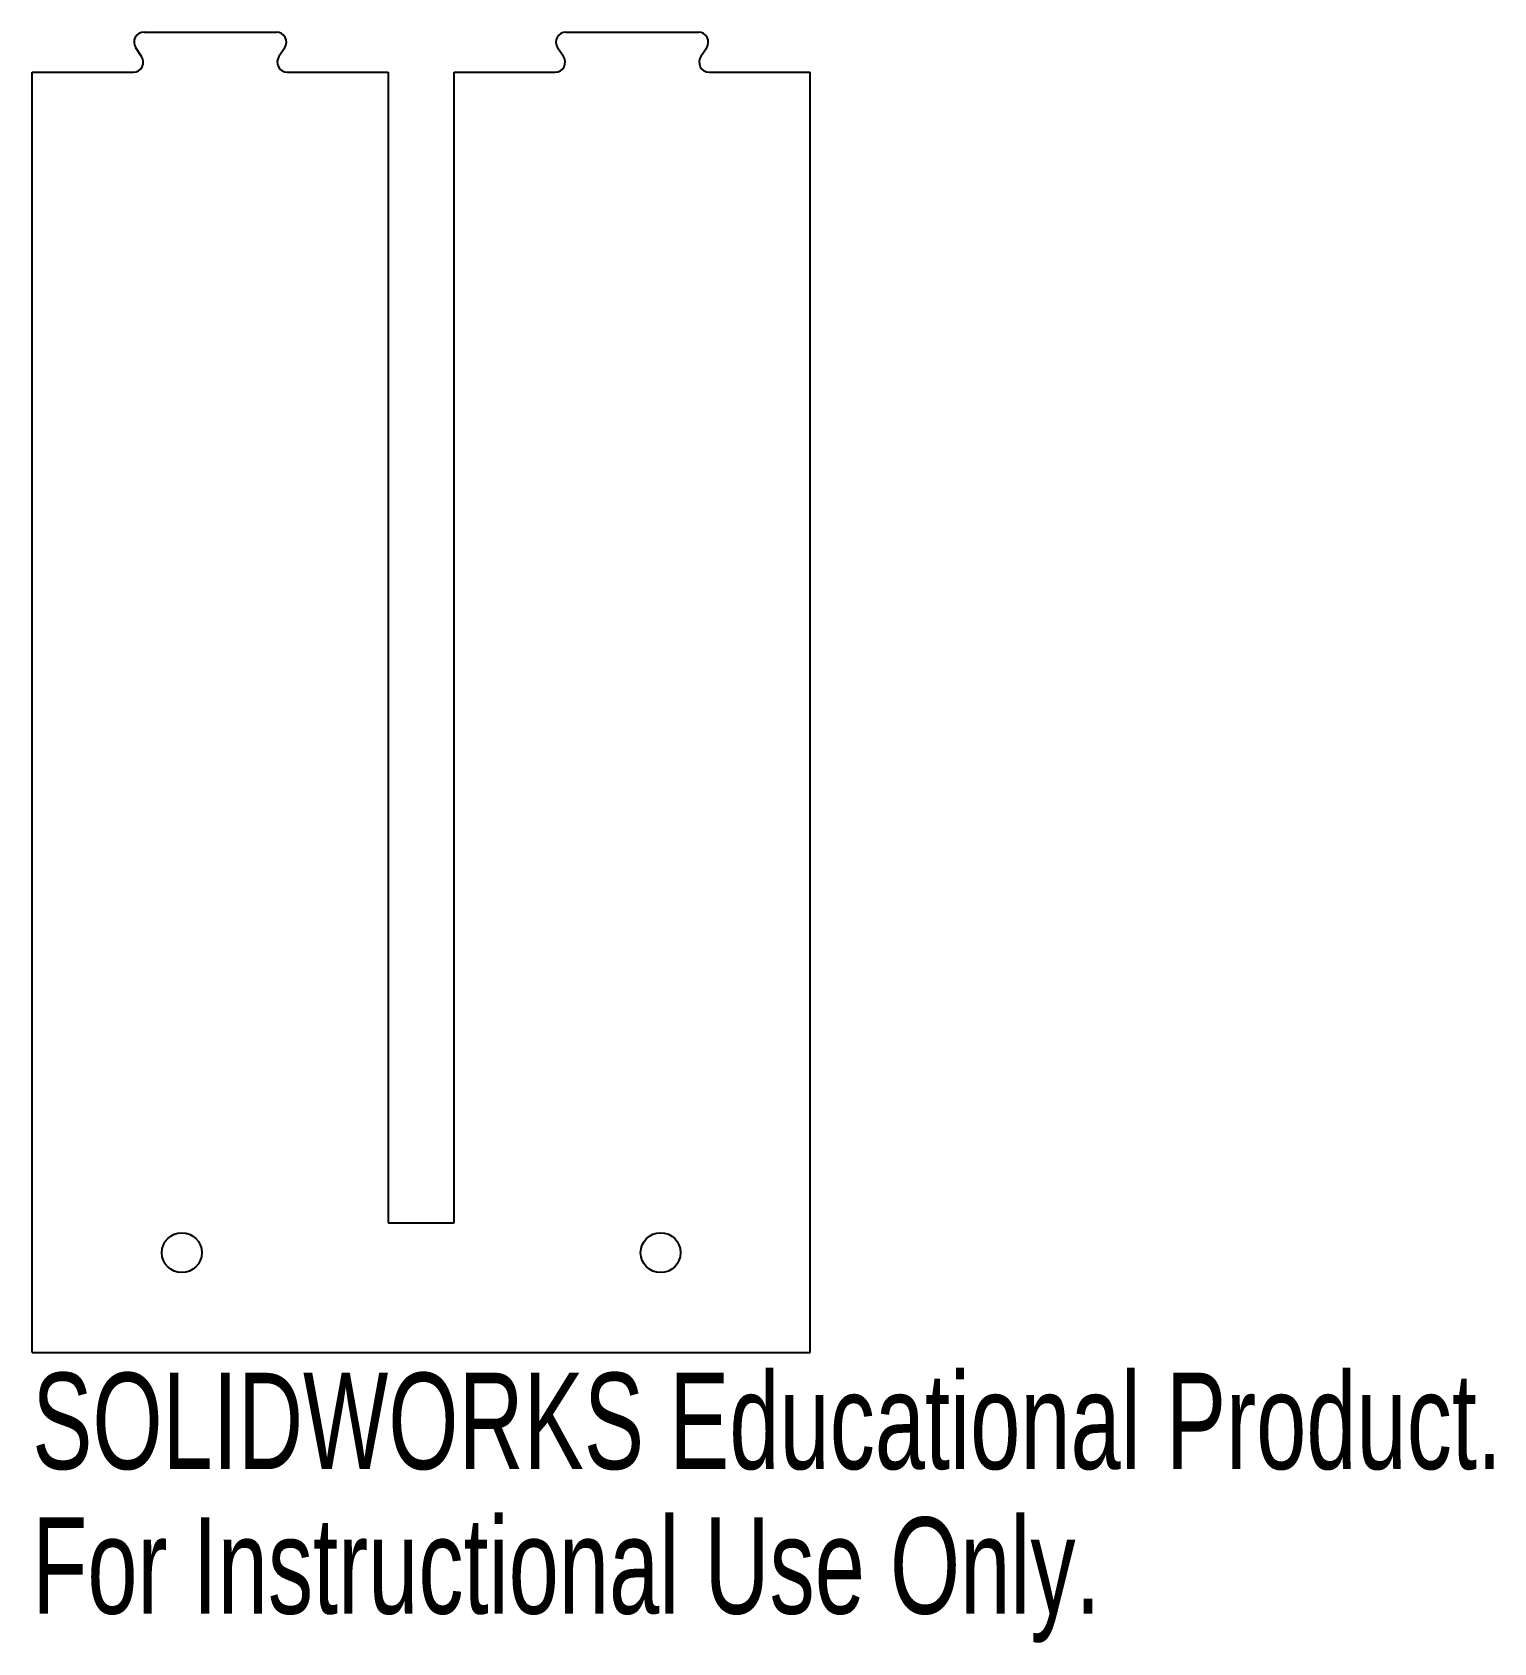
# Model space of a CAD drawing. Header units: millimetres. Extents: x -19.5 to 53.8, y -14.6 to 66.2.
import ezdxf

# ---------------------------------------------------------------- set-up
doc = ezdxf.new("R2010")
doc.units = ezdxf.units.MM
doc.styles.add('SLDTEXTSTYLE0', font='TXT', dxfattribs={"width": 0.7})

msp = doc.modelspace()

# ---------------------------------------------------------------- linework, layer by layer
at = {"color": 7, "linetype": 'Continuous', "lineweight": 25}
for p, q in [((-14.014, 64.976), (-14.311, 65.424)), ((-13.894, 66.2), (-7.256, 66.2)), ((-6.839, 65.424), (-7.136, 64.976)), ((7.136, 64.976), (6.839, 65.424)), ((7.256, 66.2), (13.894, 66.2)), ((14.311, 65.424), (14.014, 64.976)), ((-19.5, 64.2), (-14.431, 64.2)), ((-19.5, 0), (-19.5, 64.2)), ((-6.719, 64.2), (-1.65, 64.2)), ((-1.65, 64.2), (-1.65, 6.5)), ((1.65, 64.2), (6.719, 64.2)), ((1.65, 6.5), (1.65, 64.2)), ((14.431, 64.2), (19.5, 64.2)), ((19.5, 0), (19.5, 64.2)), ((-1.65, 6.5), (1.65, 6.5)), ((-19.5, 0), (19.5, 0))]:
    msp.add_line(p, q, dxfattribs=at)
for centre in [(-12, 5), (12, 5)]:
    msp.add_circle(centre, 1, dxfattribs=at)
for centre, start, end in [((-13.894, 65.7), 90, 213.52447), ((-7.256, 65.7), 326.47553, 90), ((7.256, 65.7), 90, 213.52447), ((13.894, 65.7), 326.47553, 90), ((-14.431, 64.7), 270, 33.52447), ((-6.719, 64.7), 146.47553, 270), ((6.719, 64.7), 270, 33.52447), ((14.431, 64.7), 146.47553, 270)]:
    msp.add_arc(centre, 0.5, start, end, dxfattribs=at)

# ---------------------------------------------------------------- texts
at = {"color": 7, "linetype": 'Continuous', "char_height": 4.83362, "attachment_point": 1, "style": 'SLDTEXTSTYLE0'}
for s, insert in [('SOLIDWORKS Educational Product.', (-19.5, -1.02)), ('For Instructional Use Only.', (-19.5, -8.27))]:
    msp.add_mtext(s, dxfattribs=dict(at, insert=insert))

doc.saveas('drawing.dxf')
